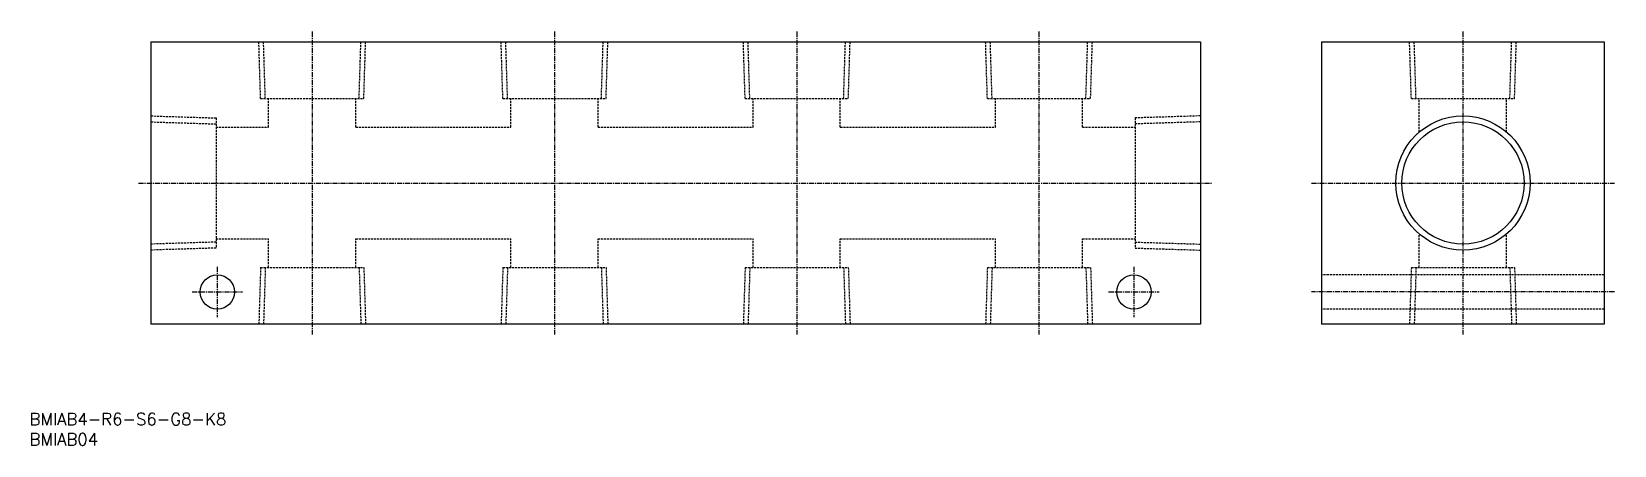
# Model space of a CAD drawing. Extents: x 1 to 393, y 0 to 102.
import ezdxf

# ---------------------------------------------------------------- set-up
doc = ezdxf.new("R2010")
doc.units = 0
doc.linetypes.add('CENTER', pattern=[2, 1.25, -0.25, 0.25, -0.25])
doc.linetypes.add('DASHED', pattern=[0.75, 0.5, -0.25])
doc.layers.get('0').update_dxf_attribs({"linetype": 'CONTINUOUS'})
doc.layers.add('CENTER', color=1, linetype='CENTER')
doc.styles.get("Standard").update_dxf_attribs({"font": 'txt.shx'})

# ---------------------------------------------------------------- blocks, each defined once
blk = doc.blocks.new('*U15')
at = {"color": 7, "linetype": 'CONTINUOUS'}
blk.add_text('BMIAB04', height=3, dxfattribs=at).set_placement((0, 0))
blk = doc.blocks.new('*U16')
at = {"color": 7, "linetype": 'CONTINUOUS'}
blk.add_text('BMIAB4-R6-S6-G8-K8', height=3, dxfattribs=at).set_placement((0, 5))

msp = doc.modelspace()

# ---------------------------------------------------------------- linework, layer by layer
at = {"color": 7, "linetype": 'CONTINUOUS'}
for p, q in [((30, 100), (290, 100)), ((30, 100), (30, 30)), ((290, 100), (290, 30)), ((320, 100), (320, 30)), ((320, 100), (390, 100)), ((390, 100), (390, 30)), ((290, 30), (30, 30)), ((390, 30), (320, 30))]:
    msp.add_line(p, q, dxfattribs=at)
at = {"color": 3, "linetype": 'DASHED'}
for p, q in [((57.220125, 85.9), (56.7795, 100)), ((58.382125, 85.9), (57.9415, 100)), ((81.617875, 85.9), (82.0585, 100)), ((82.779875, 85.9), (83.2205, 100)), ((117.220125, 85.9), (116.7795, 100)), ((118.382125, 85.9), (117.9415, 100)), ((141.617875, 85.9), (142.0585, 100)), ((142.779875, 85.9), (143.2205, 100)), ((177.220125, 85.9), (176.7795, 100)), ((178.382125, 85.9), (177.9415, 100)), ((201.617875, 85.9), (202.0585, 100)), ((202.779875, 85.9), (203.2205, 100)), ((237.220125, 85.9), (236.7795, 100)), ((238.382125, 85.9), (237.9415, 100)), ((261.617875, 85.9), (262.0585, 100)), ((262.779875, 85.9), (263.2205, 100)), ((342.220125, 85.9), (341.7795, 100)), ((343.382125, 85.9), (342.9415, 100)), ((366.617875, 85.9), (367.0585, 100)), ((367.779875, 85.9), (368.2205, 100)), ((57.220125, 85.9), (82.779875, 85.9)), ((59.2, 78.8), (59.2, 85.9)), ((80.8, 78.8), (80.8, 85.9)), ((117.220125, 85.9), (142.779875, 85.9)), ((119.2, 78.8), (119.2, 85.9)), ((140.8, 78.8), (140.8, 85.9)), ((177.220125, 85.9), (202.779875, 85.9)), ((179.2, 78.8), (179.2, 85.9)), ((200.8, 78.8), (200.8, 85.9)), ((237.220125, 85.9), (262.779875, 85.9)), ((239.2, 78.8), (239.2, 85.9)), ((260.8, 78.8), (260.8, 85.9)), ((342.220125, 85.9), (367.779875, 85.9)), ((344.2, 77.638592), (344.2, 85.9)), ((365.8, 77.638592), (365.8, 85.9)), ((30, 81.6245), (46.2, 81.11825)), ((30, 80.1455), (46.2, 79.63925)), ((46.2, 81.11825), (46.2, 48.88175)), ((46.2, 78.8), (59.2, 78.8)), ((80.8, 78.8), (119.2, 78.8)), ((140.8, 78.8), (179.2, 78.8)), ((200.8, 78.8), (239.2, 78.8)), ((260.8, 78.8), (273.8, 78.8)), ((290, 81.6245), (273.8, 81.11825)), ((273.8, 81.11825), (273.8, 48.88175)), ((290, 80.1455), (273.8, 79.63925)), ((46.2, 51.2), (59.2, 51.2)), ((59.2, 44.1), (59.2, 51.2)), ((80.8, 44.1), (80.8, 51.2)), ((80.8, 51.2), (119.2, 51.2)), ((119.2, 44.1), (119.2, 51.2)), ((140.8, 44.1), (140.8, 51.2)), ((140.8, 51.2), (179.2, 51.2)), ((179.2, 44.1), (179.2, 51.2)), ((200.8, 44.1), (200.8, 51.2)), ((200.8, 51.2), (239.2, 51.2)), ((239.2, 44.1), (239.2, 51.2)), ((260.8, 44.1), (260.8, 51.2)), ((260.8, 51.2), (273.8, 51.2)), ((344.2, 44.1), (344.2, 52.361408)), ((365.8, 44.1), (365.8, 52.361408)), ((46.2, 50.36075), (30, 49.8545)), ((46.2, 48.88175), (30, 48.3755)), ((273.8, 50.36075), (290, 49.8545)), ((273.8, 48.88175), (290, 48.3755)), ((57.220125, 44.1), (56.7795, 30)), ((57.220125, 44.1), (82.779875, 44.1)), ((58.382125, 44.1), (57.9415, 30)), ((81.617875, 44.1), (82.0585, 30)), ((82.779875, 44.1), (83.2205, 30)), ((117.220125, 44.1), (116.7795, 30)), ((117.220125, 44.1), (142.779875, 44.1)), ((118.382125, 44.1), (117.9415, 30)), ((141.617875, 44.1), (142.0585, 30)), ((142.779875, 44.1), (143.2205, 30)), ((177.220125, 44.1), (176.7795, 30)), ((177.220125, 44.1), (202.779875, 44.1)), ((178.382125, 44.1), (177.9415, 30)), ((201.617875, 44.1), (202.0585, 30)), ((202.779875, 44.1), (203.2205, 30)), ((237.220125, 44.1), (236.7795, 30)), ((237.220125, 44.1), (262.779875, 44.1)), ((238.382125, 44.1), (237.9415, 30)), ((261.617875, 44.1), (262.0585, 30)), ((262.779875, 44.1), (263.2205, 30)), ((342.220125, 44.1), (341.7795, 30)), ((342.220125, 44.1), (367.779875, 44.1)), ((343.382125, 44.1), (342.9415, 30)), ((366.617875, 44.1), (367.0585, 30)), ((367.779875, 44.1), (368.2205, 30)), ((390, 42.25), (320, 42.25)), ((390, 33.75), (320, 33.75))]:
    msp.add_line(p, q, dxfattribs=at)
at = {"color": 3, "linetype": 'CONTINUOUS'}
msp.add_circle((355, 65), 16.6245, dxfattribs=at)
at = {"color": 7, "linetype": 'CONTINUOUS'}
for centre, radius in [((355, 65), 15.1455), ((46.5, 38), 4.25), ((273.5, 38), 4.25)]:
    msp.add_circle(centre, radius, dxfattribs=at)
at = {"layer": 'CENTER', "color": 1, "linetype": 'CENTER'}
for p, q in [((70, 102.5), (70, 27.5)), ((130, 102.5), (130, 27.5)), ((190, 102.5), (190, 27.5)), ((250, 102.5), (250, 27.5)), ((355, 102.5), (355, 27.5)), ((27, 65), (293, 65)), ((317.5, 65), (392.5, 65)), ((46.5, 44.25), (46.5, 31.75)), ((273.5, 44.25), (273.5, 31.75)), ((40.25, 38), (52.75, 38)), ((267.25, 38), (279.75, 38)), ((392.5, 38), (317.5, 38))]:
    msp.add_line(p, q, dxfattribs=at)

# ---------------------------------------------------------------- block references
at = {"color": 7, "linetype": 'CONTINUOUS'}
for name in ['*U16', '*U15']:
    msp.add_blockref(name, (0, 0), dxfattribs=at)

doc.saveas('drawing.dxf')
